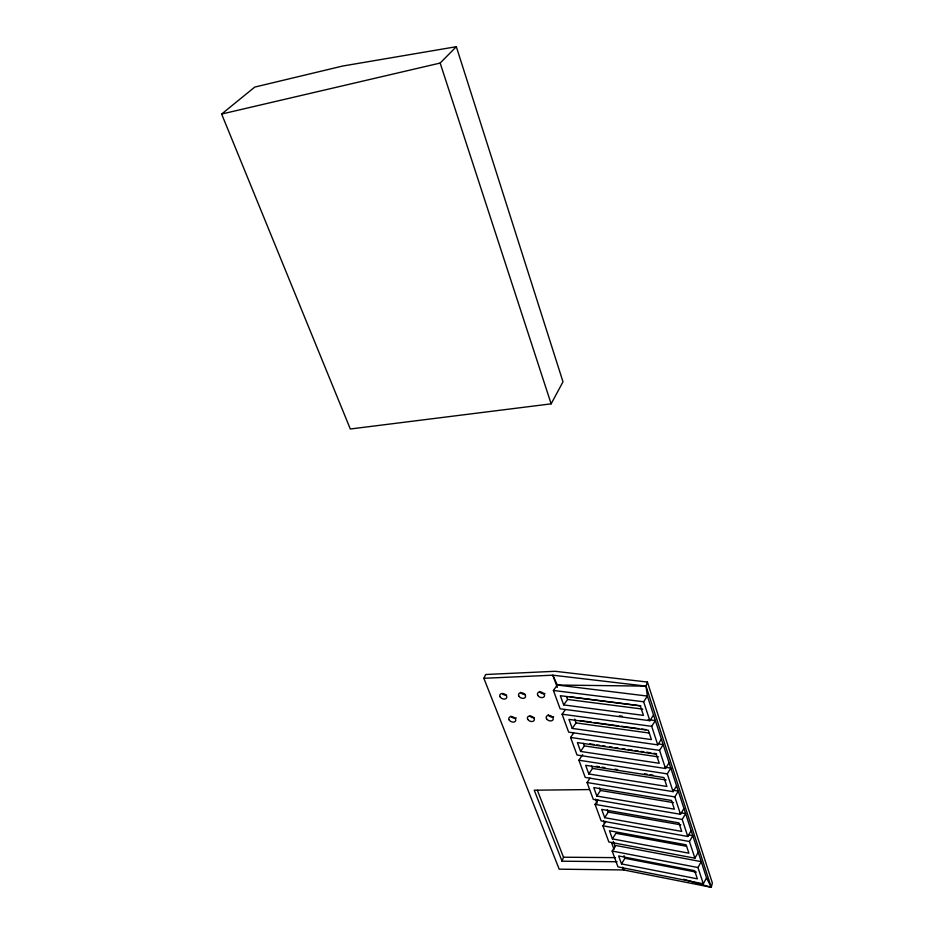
<?xml version="1.0" encoding="UTF-8"?>
<svg xmlns="http://www.w3.org/2000/svg" width="934" height="934" viewBox="0 0 934 934"><rect width="100%" height="100%" fill="white"/><g stroke="black" fill="none" stroke-linecap="round" stroke-linejoin="round"><path stroke-width="1.4" d="M683.606 879.279L711.276 887.3L712.362 883.004L647.425 682.054L555.146 671.289L485.668 674.511L483.859 678.306L559.186 869.18L623.667 869.951L711.276 887.3L646.013 686.128L647.425 682.054M617.07 861.732L562.058 861.206L563.494 857.202L537.377 790.281M551.142 403.85L562.992 381.819L456.329 46.7L342.615 66.045L254.748 87.084L221.638 114.041L350.308 428.998L551.142 403.85L440.159 63.057L456.329 46.7M703.302 883.798L697.967 867.534L701.236 861.65L615.623 845.445L612.167 851.049L617.958 866.857L703.302 883.798L706.524 877.913L647.39 696.075L646.013 686.128L552.811 675.189L483.859 678.306M605.746 821.325L602.932 825.796L608.851 841.989L694.908 858.194L698.2 852.322M694.908 858.194L689.444 841.522L692.783 835.661L688.545 834.903M597.958 799.924L595.086 804.372L601.134 820.893L687.786 836.467L691.148 830.618M687.786 836.467L682.217 819.445L685.614 813.619L679.917 812.638M590.008 778.08L587.089 782.529L593.265 799.376L680.524 814.296L683.945 808.459M680.524 814.296L674.827 796.912L678.294 791.098L672.55 790.164M582.641 754.695L578.928 760.218L585.221 777.415L673.099 791.647L676.578 785.833M621.53 863.915L618.635 855.964L694.663 870.686L697.359 878.847L621.53 863.915L624.928 858.288L623.97 855.637M673.099 791.647L667.285 773.889L670.81 768.098L665.125 767.234M573.628 733.05L570.592 737.451L577.025 755.011L665.522 768.507L669.071 762.728M612.424 838.907L609.458 830.758L686.14 844.815L688.895 853.186L612.424 838.907L615.903 833.291L686.56 846.297M665.522 768.507L659.579 750.376L663.175 744.608L657.443 743.791M565.175 709.828L562.093 714.206L568.654 732.139L657.769 744.877L661.389 739.121M604.718 817.694L601.683 809.381L678.901 822.866L681.715 831.412L604.718 817.694L608.244 812.101L607.392 809.731M657.769 744.877L651.699 726.337L655.364 720.604L648.161 719.647M646.013 686.128L557.329 685.031L553.407 690.471L560.108 708.778L649.866 720.721L653.543 714.989M596.838 796.06L593.755 787.572L671.499 800.461L674.383 809.183L596.838 796.06L600.445 790.479L599.57 788.062M649.866 720.721L643.654 701.773L647.39 696.075L557.329 685.031L552.811 675.189L557.271 687.447M588.805 773.971L585.653 765.308L663.957 777.567L666.899 786.475L588.805 773.971L592.471 768.425L591.584 765.95M580.609 751.438L577.399 742.588L656.24 754.182L659.252 763.288L580.609 751.438L584.345 745.904L583.435 743.382M572.238 728.415L568.958 719.39L648.371 730.295L651.43 739.588L572.238 728.415L576.044 722.916L574.644 719.052M563.692 704.925L560.342 695.702L640.315 705.87L643.444 715.386L563.692 704.925L567.568 699.449L566.611 696.811M221.638 114.041L440.159 63.057M589.284 789.569L534.236 790.199L562.058 861.206M563.494 857.202L615.494 857.645M553.407 690.471L643.654 701.773M570.067 696.811L640.806 705.812M567.568 699.449L642.814 709.116M619.312 715.818L622.196 716.203M562.093 714.206L651.699 726.337M579.967 720.581L591.444 722.145M594.304 722.542L618.67 725.881M621.542 726.278L638.739 728.637M641.611 729.034L645.908 729.617M576.044 722.916L649.328 733.062M570.592 737.451L659.579 750.376M589.681 743.884L593.954 744.503M596.803 744.923L599.651 745.344M602.5 745.764L605.337 746.173M609.61 746.803L612.459 747.223M615.308 747.644L618.156 748.052M622.418 748.683L625.266 749.103M628.115 749.523L632.388 750.142M635.237 750.562L638.074 750.983M640.922 751.403L643.771 751.823M646.62 752.232L650.893 752.862M653.742 753.283L656.579 753.703M584.345 745.904L658.54 756.89M578.928 760.218L667.285 773.889M596.382 766.289L599.208 766.732M602.033 767.176L604.858 767.608M614.759 769.161L617.584 769.604M644.437 773.796L647.262 774.239M650.087 774.683L652.913 775.115M592.471 768.425L666.152 780.018M587.089 782.529L674.827 796.912M600.445 790.479L673.519 802.645M595.086 804.372L682.217 819.445M608.244 812.101L680.816 824.827M602.932 825.796L689.444 841.522M612.167 851.049L697.967 867.534M624.928 858.288L696.32 872.146M706.524 877.913L711.276 887.3M613.253 841.347L615.237 846.799M622.674 867.231L623.667 869.951L623.001 867.464M595.659 799.072L597.153 803.158M603.609 820.869L604.602 823.601M611.56 842.678L614.047 849.485M545.001 693.425A3.701 2.627 23.5 0 1 539.478 691.534M553.629 716.728A3.654 2.569 23 0 1 548.153 714.849M525.328 694.429A3.678 2.592 24.1 0 1 520.6 692.304M534.108 717.581A3.643 2.545 23.6 0 1 529.94 716.156M506.637 695.176A3.654 2.569 24.7 0 1 502.457 693.74M516.292 717.954A3.619 2.51 24.2 0 1 510.898 716.098M500.192 696.892L499.877 696.157A3.666 2.569 24.7 0 1 502.06 693.507A3.666 2.569 24.7 0 1 506.368 695.69L506.683 696.414A3.666 2.569 24.7 0 1 504.488 699.064A3.666 2.569 24.7 0 1 500.192 696.892M509.205 719.951L508.89 719.25A3.631 2.51 24.2 0 1 511.073 716.658A3.631 2.51 24.2 0 1 515.334 718.818L515.65 719.53A3.631 2.51 24.2 0 1 513.455 722.11A3.631 2.51 24.2 0 1 509.205 719.951M518.907 696.145L518.592 695.421A3.689 2.592 24.1 0 1 520.833 692.748A3.689 2.592 24.1 0 1 525.165 694.943L525.48 695.667A3.689 2.592 24.1 0 1 523.227 698.34A3.689 2.592 24.1 0 1 518.907 696.145M527.768 719.355L527.465 718.643A3.643 2.545 23.6 0 1 529.706 716.039A3.643 2.545 23.6 0 1 533.991 718.211L534.295 718.923A3.643 2.545 23.6 0 1 532.053 721.515A3.643 2.545 23.6 0 1 527.768 719.355M537.832 695.41L537.517 694.674A3.701 2.627 23.5 0 1 539.817 691.977A3.701 2.627 23.5 0 1 544.172 694.184L544.475 694.919A3.701 2.627 23.5 0 1 542.175 697.605A3.701 2.627 23.5 0 1 537.832 695.41M546.553 718.748L546.25 718.024A3.666 2.569 23 0 1 548.538 715.409A3.666 2.569 23 0 1 552.846 717.592L553.15 718.316A3.666 2.569 23 0 1 550.862 720.92A3.666 2.569 23 0 1 546.553 718.748"/></g></svg>
